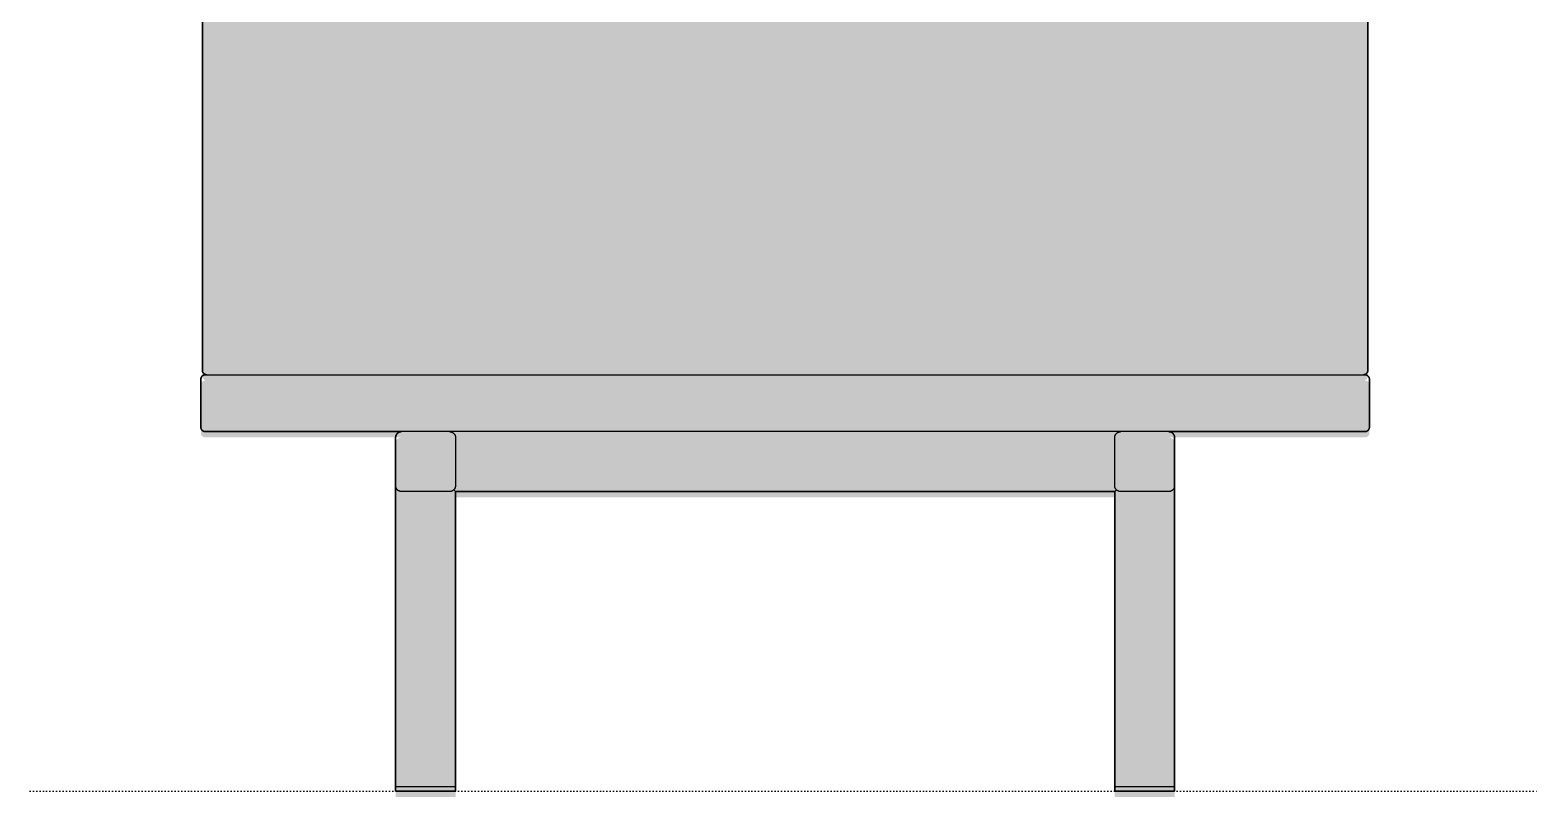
# Model space of a CAD drawing. Header units: millimetres. Extents: x 0 to 2136, y -783 to 512.
# Drawn here: x 1633 to 2136, y 0 to 256 of the extents above; entities that cross this region are included whole.
import ezdxf

# ---------------------------------------------------------------- set-up
doc = ezdxf.new("R2010")
doc.units = ezdxf.units.MM
doc.linetypes.add('Dots', pattern=[1, 0, -1])
doc.layers.add('Blocks', color=7, linetype='Continuous')
doc.layers.add('Blocks$Fill', color=7, linetype='Continuous', true_color=0xffffff)
for name, color, linetype, lineweight, true_color in [('Blocks$Inner', 7, 'Continuous', 25, 0x007f00), ('Blocks$Outline', 7, 'Continuous', 35, 0xff3f3f), ('Groud', 7, 'Dots', 25, 0x243775)]:
    doc.layers.add(name, color=color, linetype=linetype, lineweight=lineweight, true_color=true_color)

# ---------------------------------------------------------------- blocks, each defined once
blk = doc.blocks.new('Colour Floor Cabinet M Side')
at = {"layer": 'Blocks$Fill'}
blk.add_hatch(color=256, dxfattribs=at).paths.add_polyline_path([(141.93, -0.42), (141.93, -0.42), (141.94, -0.43), (141.94, -0.43), (141.94, -0.43), (141.94, -0.43), (141.94, -0.43), (141.94, -0.43), (141.94, -0.43), (141.95, -0.43), (141.95, -0.43), (141.95, -0.43), (141.95, -0.43), (141.95, -0.43), (141.95, -0.44), (141.95, -0.44), (141.95, -0.44), (141.96, -0.44), (141.96, -0.44), (141.96, -0.44), (141.96, -0.44), (141.96, -0.44), (141.96, -0.45), (141.96, -0.45), (141.96, -0.45), (141.96, -0.45), (141.96, -0.45), (141.96, -0.45), (141.97, -0.46), (141.97, -0.46), (141.97, -0.46), (141.97, -0.46), (141.97, -0.46), (141.97, -0.46), (141.97, -0.47), (141.97, -0.47), (141.97, -0.47), (141.97, -0.47), (141.97, -0.47), (141.97, -1.87), (141.97, -1.88), (141.97, -1.88), (141.97, -1.88), (141.97, -1.88), (141.97, -1.88), (141.97, -1.88), (141.97, -1.89), (141.97, -1.89), (141.97, -1.89), (141.96, -1.89), (141.96, -1.89), (141.96, -1.89), (141.96, -1.9), (141.96, -1.9), (141.96, -1.9), (141.96, -1.9), (141.96, -1.9), (141.96, -1.9), (141.96, -1.9), (141.96, -1.91), (141.95, -1.91), (141.95, -1.91), (141.95, -1.91), (141.95, -1.91), (141.95, -1.91), (141.95, -1.91), (141.95, -1.91), (141.95, -1.91), (141.94, -1.91), (141.94, -1.92), (141.94, -1.92), (141.94, -1.92), (141.94, -1.92), (141.94, -1.92), (141.94, -1.92), (141.93, -1.92), (141.93, -1.92), (141.93, -1.92), (141.93, -1.92), (141.93, -1.92), (141.93, -1.92), (141.92, -1.92), (141.92, -1.92), (141.92, -1.92), (141.92, -1.92), (122.02, -1.92), (122.01, -1.92), (122.01, -1.92), (122.01, -1.92), (122.01, -1.92), (122.01, -1.92), (122.01, -1.92), (122, -1.92), (122, -1.92), (122, -1.92), (122, -1.92), (122, -1.92), (122, -1.92), (122, -1.92), (121.99, -1.92), (121.99, -1.91), (121.99, -1.91), (121.99, -1.91), (121.99, -1.91), (121.99, -1.91), (121.99, -1.91), (121.98, -1.91), (121.98, -1.91), (121.98, -1.91), (121.98, -1.91), (121.98, -1.9), (121.98, -1.9), (121.98, -1.9), (121.98, -1.9), (121.98, -1.9), (121.97, -1.9), (121.97, -1.9), (121.97, -1.89), (121.97, -1.89), (121.97, -1.89), (121.97, -1.89), (121.97, -1.89), (121.97, -1.89), (121.97, -1.88), (121.97, -1.88), (121.97, -1.88), (121.97, -1.88), (121.97, -1.88), (121.97, -1.88), (121.97, -1.87), (121.97, -1.87), (121.97, -0.47), (121.97, -0.47), (121.97, -0.47), (121.97, -0.47), (121.97, -0.46), (121.97, -0.46), (121.97, -0.46), (121.97, -0.46), (121.97, -0.46), (121.97, -0.46), (121.97, -0.45), (121.97, -0.45), (121.97, -0.45), (121.97, -0.45), (121.97, -0.45), (121.98, -0.45), (121.98, -0.44), (121.98, -0.44), (121.98, -0.44), (121.98, -0.44), (121.98, -0.44), (121.98, -0.44), (121.98, -0.44), (121.98, -0.44), (121.99, -0.43), (121.99, -0.43), (121.99, -0.43), (121.99, -0.43), (121.99, -0.43), (121.99, -0.43), (121.99, -0.43), (122, -0.43), (122, -0.43), (122, -0.43), (122, -0.43), (122, -0.43), (122, -0.42), (122, -0.42), (122.01, -0.42), (122.01, -0.42), (122.01, -0.42), (122.01, -0.42), (121.97, -0.42), (121.97, 100.08), (121.97, 116.15), (121.97, 116.21), (121.98, 116.28), (121.99, 116.35), (122, 116.42), (122.01, 116.48), (122.03, 116.55), (122.04, 116.62), (122.06, 116.68), (122.08, 116.75), (122.11, 116.81), (122.13, 116.87), (122.16, 116.94), (122.19, 117), (122.22, 117.06), (122.26, 117.12), (122.3, 117.17), (122.33, 117.23), (122.37, 117.29), (122.42, 117.34), (122.46, 117.39), (122.51, 117.44), (122.55, 117.49), (122.6, 117.54), (122.65, 117.59), (122.71, 117.63), (122.76, 117.67), (122.81, 117.71), (122.87, 117.75), (122.93, 117.79), (122.99, 117.82), (123.05, 117.85), (123.11, 117.88), (123.17, 117.91), (123.23, 117.94), (123.3, 117.96), (123.36, 117.98), (123.43, 118), (123.49, 118.02), (123.56, 118.04), (123.63, 118.05), (123.7, 118.06), (123.76, 118.07), (123.83, 118.07), (123.9, 118.08), (123.97, 118.08), (58.42, 118.08), (58.37, 118.08), (58.31, 118.09), (58.26, 118.09), (58.21, 118.1), (58.16, 118.11), (58.11, 118.12), (58.06, 118.13), (58.01, 118.15), (57.97, 118.16), (57.92, 118.18), (57.87, 118.2), (57.82, 118.22), (57.78, 118.25), (57.73, 118.27), (57.69, 118.3), (57.65, 118.32), (57.6, 118.35), (57.56, 118.38), (57.52, 118.41), (57.48, 118.45), (57.44, 118.48), (57.41, 118.52), (57.37, 118.55), (57.34, 118.59), (57.3, 118.63), (57.27, 118.67), (57.24, 118.71), (57.21, 118.76), (57.19, 118.8), (57.16, 118.84), (57.14, 118.89), (57.11, 118.93), (57.09, 118.98), (57.07, 119.03), (57.05, 119.08), (57.04, 119.12), (57.02, 119.17), (57.01, 119.22), (57, 119.27), (56.99, 119.32), (56.98, 119.37), (56.98, 119.42), (56.97, 119.48), (56.97, 119.53), (56.97, 119.58), (56.97, 135.63), (56.97, 135.68), (56.98, 135.73), (56.98, 135.78), (56.99, 135.83), (57, 135.88), (57.01, 135.93), (57.02, 135.98), (57.04, 136.03), (57.05, 136.08), (57.07, 136.13), (57.09, 136.18), (57.11, 136.22), (57.14, 136.27), (57.16, 136.31), (57.19, 136.36), (57.21, 136.4), (57.24, 136.44), (57.27, 136.48), (57.3, 136.52), (57.34, 136.56), (57.37, 136.6), (57.41, 136.64), (57.44, 136.67), (57.48, 136.71), (57.52, 136.74), (57.56, 136.77), (57.6, 136.8), (57.65, 136.83), (57.69, 136.86), (57.73, 136.89), (57.78, 136.91), (57.82, 136.93), (57.87, 136.95), (57.92, 136.97), (57.97, 136.99), (58.01, 137.01), (58.06, 137.02), (58.11, 137.04), (58.16, 137.05), (58.21, 137.06), (58.26, 137.06), (58.31, 137.07), (58.37, 137.07), (58.42, 137.08), (58.47, 137.08), (58.92, 137.08), (58.81, 137.09), (58.76, 137.09), (58.71, 137.1), (58.66, 137.11), (58.61, 137.12), (58.56, 137.13), (58.51, 137.15), (58.47, 137.16), (58.42, 137.18), (58.37, 137.2), (58.32, 137.22), (58.28, 137.25), (58.23, 137.27), (58.19, 137.3), (58.15, 137.32), (58.1, 137.35), (58.06, 137.38), (58.02, 137.41), (57.98, 137.45), (57.94, 137.48), (57.91, 137.52), (57.87, 137.55), (57.84, 137.59), (57.8, 137.63), (57.77, 137.67), (57.74, 137.71), (57.71, 137.76), (57.69, 137.8), (57.66, 137.84), (57.64, 137.89), (57.61, 137.93), (57.59, 137.98), (57.57, 138.03), (57.55, 138.08), (57.54, 138.12), (57.52, 138.17), (57.51, 138.22), (57.5, 138.27), (57.49, 138.32), (57.48, 138.37), (57.48, 138.42), (57.47, 138.48), (57.47, 138.53), (57.47, 138.58), (57.47, 487.63), (57.47, 487.68), (57.48, 487.73), (57.48, 487.78), (57.49, 487.83), (57.5, 487.88), (57.51, 487.93), (57.52, 487.98), (57.54, 488.03), (57.55, 488.08), (57.57, 488.13), (57.59, 488.18), (57.61, 488.22), (57.64, 488.27), (57.66, 488.31), (57.69, 488.36), (57.71, 488.4), (57.74, 488.44), (57.77, 488.48), (57.8, 488.52), (57.84, 488.56), (57.87, 488.6), (57.91, 488.64), (57.94, 488.67), (57.98, 488.71), (58.02, 488.74), (58.06, 488.77), (58.1, 488.8), (58.15, 488.83), (58.19, 488.86), (58.23, 488.89), (58.28, 488.91), (58.32, 488.93), (58.37, 488.95), (58.42, 488.97), (58.47, 488.99), (58.51, 489.01), (58.56, 489.02), (58.61, 489.04), (58.66, 489.05), (58.71, 489.06), (58.76, 489.06), (58.81, 489.07), (58.87, 489.07), (58.92, 489.08), (58.42, 489.08), (58.37, 489.08), (58.31, 489.09), (58.26, 489.09), (58.21, 489.1), (58.16, 489.11), (58.11, 489.12), (58.06, 489.13), (58.01, 489.15), (57.97, 489.16), (57.92, 489.18), (57.87, 489.2), (57.82, 489.22), (57.78, 489.25), (57.73, 489.27), (57.69, 489.3), (57.65, 489.32), (57.6, 489.35), (57.56, 489.38), (57.52, 489.41), (57.48, 489.45), (57.44, 489.48), (57.41, 489.52), (57.37, 489.55), (57.34, 489.59), (57.3, 489.63), (57.27, 489.67), (57.24, 489.71), (57.21, 489.76), (57.19, 489.8), (57.16, 489.84), (57.14, 489.89), (57.11, 489.93), (57.09, 489.98), (57.07, 490.03), (57.05, 490.08), (57.04, 490.12), (57.02, 490.17), (57.01, 490.22), (57, 490.27), (56.99, 490.32), (56.98, 490.37), (56.98, 490.42), (56.97, 490.48), (56.97, 490.53), (56.97, 490.58), (56.97, 506.63), (56.97, 506.68), (56.98, 506.73), (56.98, 506.78), (56.99, 506.83), (57, 506.88), (57.01, 506.93), (57.02, 506.98), (57.04, 507.03), (57.05, 507.08), (57.07, 507.13), (57.09, 507.18), (57.11, 507.22), (57.14, 507.27), (57.16, 507.31), (57.19, 507.36), (57.21, 507.4), (57.24, 507.44), (57.27, 507.48), (57.3, 507.52), (57.34, 507.56), (57.37, 507.6), (57.41, 507.64), (57.44, 507.67), (57.48, 507.71), (57.52, 507.74), (57.56, 507.77), (57.6, 507.8), (57.65, 507.83), (57.69, 507.86), (57.73, 507.89), (57.78, 507.91), (57.82, 507.93), (57.87, 507.95), (57.92, 507.97), (57.97, 507.99), (58.01, 508.01), (58.06, 508.02), (58.11, 508.04), (58.16, 508.05), (58.21, 508.06), (58.26, 508.06), (58.31, 508.07), (58.37, 508.07), (58.42, 508.08), (58.47, 508.08), (445.52, 508.08), (445.57, 508.07), (445.62, 508.07), (445.67, 508.06), (445.72, 508.06), (445.77, 508.05), (445.82, 508.04), (445.87, 508.02), (445.92, 508.01), (445.97, 507.99), (446.02, 507.97), (446.07, 507.95), (446.11, 507.93), (446.16, 507.91), (446.2, 507.89), (446.25, 507.86), (446.29, 507.83), (446.33, 507.8), (446.37, 507.77), (446.41, 507.74), (446.45, 507.71), (446.49, 507.67), (446.53, 507.64), (446.56, 507.6), (446.6, 507.56), (446.63, 507.52), (446.66, 507.48), (446.69, 507.44), (446.72, 507.4), (446.75, 507.36), (446.78, 507.31), (446.8, 507.27), (446.82, 507.22), (446.84, 507.18), (446.86, 507.13), (446.88, 507.08), (446.9, 507.03), (446.91, 506.98), (446.93, 506.93), (446.94, 506.88), (446.95, 506.83), (446.95, 506.78), (446.96, 506.73), (446.96, 506.68), (446.97, 506.63), (446.97, 506.58), (446.97, 490.53), (446.96, 490.48), (446.96, 490.42), (446.95, 490.37), (446.95, 490.32), (446.94, 490.27), (446.93, 490.22), (446.91, 490.17), (446.9, 490.12), (446.88, 490.08), (446.86, 490.03), (446.84, 489.98), (446.82, 489.93), (446.8, 489.89), (446.78, 489.84), (446.75, 489.8), (446.72, 489.76), (446.69, 489.71), (446.66, 489.67), (446.63, 489.63), (446.6, 489.59), (446.56, 489.55), (446.53, 489.52), (446.49, 489.48), (446.45, 489.45), (446.41, 489.41), (446.37, 489.38), (446.33, 489.35), (446.29, 489.32), (446.25, 489.3), (446.2, 489.27), (446.16, 489.25), (446.11, 489.22), (446.07, 489.2), (446.02, 489.18), (445.97, 489.16), (445.92, 489.15), (445.87, 489.13), (445.82, 489.12), (445.77, 489.11), (445.72, 489.1), (445.67, 489.09), (445.62, 489.09), (445.57, 489.08), (445.52, 489.08), (445.47, 489.08), (445.02, 489.08), (445.02, 489.08), (445.07, 489.07), (445.12, 489.07), (445.17, 489.06), (445.22, 489.06), (445.27, 489.05), (445.32, 489.04), (445.37, 489.02), (445.42, 489.01), (445.47, 488.99), (445.52, 488.97), (445.57, 488.95), (445.61, 488.93), (445.66, 488.91), (445.7, 488.89), (445.75, 488.86), (445.79, 488.83), (445.83, 488.8), (445.87, 488.77), (445.91, 488.74), (445.95, 488.71), (445.99, 488.67), (446.03, 488.64), (446.06, 488.6), (446.1, 488.56), (446.13, 488.52), (446.16, 488.48), (446.19, 488.44), (446.22, 488.4), (446.25, 488.36), (446.28, 488.31), (446.3, 488.27), (446.32, 488.22), (446.34, 488.18), (446.36, 488.13), (446.38, 488.08), (446.4, 488.03), (446.41, 487.98), (446.43, 487.93), (446.44, 487.88), (446.45, 487.83), (446.45, 487.78), (446.46, 487.73), (446.46, 487.68), (446.47, 487.63), (446.47, 487.58), (446.47, 138.53), (446.46, 138.48), (446.46, 138.42), (446.45, 138.37), (446.45, 138.32), (446.44, 138.27), (446.43, 138.22), (446.41, 138.17), (446.4, 138.12), (446.38, 138.08), (446.36, 138.03), (446.34, 137.98), (446.32, 137.93), (446.3, 137.89), (446.28, 137.84), (446.25, 137.8), (446.22, 137.76), (446.19, 137.71), (446.16, 137.67), (446.13, 137.63), (446.1, 137.59), (446.06, 137.55), (446.03, 137.52), (445.99, 137.48), (445.95, 137.45), (445.91, 137.41), (445.87, 137.38), (445.83, 137.35), (445.79, 137.32), (445.75, 137.3), (445.7, 137.27), (445.66, 137.25), (445.61, 137.22), (445.57, 137.2), (445.52, 137.18), (445.47, 137.16), (445.42, 137.15), (445.37, 137.13), (445.32, 137.12), (445.27, 137.11), (445.22, 137.1), (445.17, 137.09), (445.12, 137.09), (445.07, 137.08), (445.02, 137.08), (445.52, 137.08), (445.57, 137.07), (445.62, 137.07), (445.67, 137.06), (445.72, 137.06), (445.77, 137.05), (445.82, 137.04), (445.87, 137.02), (445.92, 137.01), (445.97, 136.99), (446.02, 136.97), (446.07, 136.95), (446.11, 136.93), (446.16, 136.91), (446.2, 136.89), (446.25, 136.86), (446.29, 136.83), (446.33, 136.8), (446.37, 136.77), (446.41, 136.74), (446.45, 136.71), (446.49, 136.67), (446.53, 136.64), (446.56, 136.6), (446.6, 136.56), (446.63, 136.52), (446.66, 136.48), (446.69, 136.44), (446.72, 136.4), (446.75, 136.36), (446.78, 136.31), (446.8, 136.27), (446.82, 136.22), (446.84, 136.18), (446.86, 136.13), (446.88, 136.08), (446.9, 136.03), (446.91, 135.98), (446.93, 135.93), (446.94, 135.88), (446.95, 135.83), (446.95, 135.78), (446.96, 135.73), (446.96, 135.68), (446.97, 135.63), (446.97, 135.58), (446.97, 119.53), (446.96, 119.48), (446.96, 119.42), (446.95, 119.37), (446.95, 119.32), (446.94, 119.27), (446.93, 119.22), (446.91, 119.17), (446.9, 119.12), (446.88, 119.08), (446.86, 119.03), (446.84, 118.98), (446.82, 118.93), (446.8, 118.89), (446.78, 118.84), (446.75, 118.8), (446.72, 118.76), (446.69, 118.71), (446.66, 118.67), (446.63, 118.63), (446.6, 118.59), (446.56, 118.55), (446.53, 118.52), (446.49, 118.48), (446.45, 118.45), (446.41, 118.41), (446.37, 118.38), (446.33, 118.35), (446.29, 118.32), (446.25, 118.3), (446.2, 118.27), (446.16, 118.25), (446.11, 118.22), (446.07, 118.2), (446.02, 118.18), (445.97, 118.16), (445.92, 118.15), (445.87, 118.13), (445.82, 118.12), (445.77, 118.11), (445.72, 118.1), (445.67, 118.09), (445.62, 118.09), (445.57, 118.08), (445.52, 118.08), (445.47, 118.08), (379.97, 118.08), (380.1, 118.07), (380.17, 118.07), (380.24, 118.06), (380.31, 118.05), (380.38, 118.04), (380.44, 118.02), (380.51, 118), (380.57, 117.98), (380.64, 117.96), (380.7, 117.94), (380.77, 117.91), (380.83, 117.88), (380.89, 117.85), (380.95, 117.82), (381.01, 117.79), (381.07, 117.75), (381.12, 117.71), (381.18, 117.67), (381.23, 117.63), (381.28, 117.59), (381.33, 117.54), (381.38, 117.49), (381.43, 117.44), (381.48, 117.39), (381.52, 117.34), (381.56, 117.29), (381.6, 117.23), (381.64, 117.17), (381.68, 117.12), (381.71, 117.06), (381.74, 117), (381.77, 116.94), (381.8, 116.87), (381.83, 116.81), (381.85, 116.75), (381.87, 116.68), (381.89, 116.62), (381.91, 116.55), (381.93, 116.48), (381.94, 116.42), (381.95, 116.35), (381.96, 116.28), (381.96, 116.21), (381.97, 116.15), (381.97, 116.08), (381.97, 100.08), (381.97, -0.42), (381.93, -0.42), (381.93, -0.42), (381.94, -0.43), (381.94, -0.43), (381.94, -0.43), (381.94, -0.43), (381.94, -0.43), (381.94, -0.43), (381.94, -0.43), (381.95, -0.43), (381.95, -0.43), (381.95, -0.43), (381.95, -0.43), (381.95, -0.43), (381.95, -0.44), (381.95, -0.44), (381.95, -0.44), (381.96, -0.44), (381.96, -0.44), (381.96, -0.44), (381.96, -0.44), (381.96, -0.44), (381.96, -0.45), (381.96, -0.45), (381.96, -0.45), (381.96, -0.45), (381.96, -0.45), (381.96, -0.45), (381.97, -0.46), (381.97, -0.46), (381.97, -0.46), (381.97, -0.46), (381.97, -0.46), (381.97, -0.46), (381.97, -0.47), (381.97, -0.47), (381.97, -0.47), (381.97, -0.47), (381.97, -0.47), (381.97, -1.87), (381.97, -1.88), (381.97, -1.88), (381.97, -1.88), (381.97, -1.88), (381.97, -1.88), (381.97, -1.88), (381.97, -1.89), (381.97, -1.89), (381.97, -1.89), (381.96, -1.89), (381.96, -1.89), (381.96, -1.89), (381.96, -1.9), (381.96, -1.9), (381.96, -1.9), (381.96, -1.9), (381.96, -1.9), (381.96, -1.9), (381.96, -1.9), (381.96, -1.91), (381.95, -1.91), (381.95, -1.91), (381.95, -1.91), (381.95, -1.91), (381.95, -1.91), (381.95, -1.91), (381.95, -1.91), (381.95, -1.91), (381.94, -1.91), (381.94, -1.92), (381.94, -1.92), (381.94, -1.92), (381.94, -1.92), (381.94, -1.92), (381.94, -1.92), (381.93, -1.92), (381.93, -1.92), (381.93, -1.92), (381.93, -1.92), (381.93, -1.92), (381.93, -1.92), (381.92, -1.92), (381.92, -1.92), (381.92, -1.92), (381.92, -1.92), (362.02, -1.92), (362.01, -1.92), (362.01, -1.92), (362.01, -1.92), (362.01, -1.92), (362.01, -1.92), (362.01, -1.92), (362, -1.92), (362, -1.92), (362, -1.92), (362, -1.92), (362, -1.92), (362, -1.92), (362, -1.92), (361.99, -1.92), (361.99, -1.91), (361.99, -1.91), (361.99, -1.91), (361.99, -1.91), (361.99, -1.91), (361.99, -1.91), (361.98, -1.91), (361.98, -1.91), (361.98, -1.91), (361.98, -1.91), (361.98, -1.9), (361.98, -1.9), (361.98, -1.9), (361.98, -1.9), (361.98, -1.9), (361.97, -1.9), (361.97, -1.9), (361.97, -1.89), (361.97, -1.89), (361.97, -1.89), (361.97, -1.89), (361.97, -1.89), (361.97, -1.89), (361.97, -1.88), (361.97, -1.88), (361.97, -1.88), (361.97, -1.88), (361.97, -1.88), (361.97, -1.88), (361.97, -1.87), (361.97, -1.87), (361.97, -0.47), (361.97, -0.47), (361.97, -0.47), (361.97, -0.47), (361.97, -0.46), (361.97, -0.46), (361.97, -0.46), (361.97, -0.46), (361.97, -0.46), (361.97, -0.46), (361.97, -0.45), (361.97, -0.45), (361.97, -0.45), (361.97, -0.45), (361.97, -0.45), (361.98, -0.45), (361.98, -0.44), (361.98, -0.44), (361.98, -0.44), (361.98, -0.44), (361.98, -0.44), (361.98, -0.44), (361.98, -0.44), (361.98, -0.44), (361.99, -0.43), (361.99, -0.43), (361.99, -0.43), (361.99, -0.43), (361.99, -0.43), (361.99, -0.43), (361.99, -0.43), (362, -0.43), (362, -0.43), (362, -0.43), (362, -0.43), (362, -0.43), (362, -0.42), (362, -0.42), (362.01, -0.42), (362.01, -0.42), (362.01, -0.42), (362.01, -0.42), (361.97, -0.42), (361.97, 98.08), (141.97, 98.08), (141.97, -0.42)], flags=0)
at = {"layer": 'Blocks$Inner'}
for points in [[(58.97, 139), (58.92, 139), (58.87, 139), (58.81, 139.01), (58.76, 139.01), (58.71, 139.02), (58.66, 139.03), (58.61, 139.04), (58.56, 139.06), (58.51, 139.07), (58.47, 139.09), (58.42, 139.1), (58.37, 139.12), (58.32, 139.15), (58.28, 139.17), (58.23, 139.19), (58.19, 139.22), (58.15, 139.25), (58.1, 139.27), (58.06, 139.3), (58.02, 139.34), (57.98, 139.37), (57.94, 139.4), (57.91, 139.44), (57.87, 139.48), (57.84, 139.51), (57.8, 139.55), (57.77, 139.59), (57.74, 139.63), (57.71, 139.68), (57.69, 139.72), (57.66, 139.76), (57.64, 139.81), (57.61, 139.86), (57.59, 139.9), (57.57, 139.95), (57.55, 140), (57.54, 140.05), (57.52, 140.1), (57.51, 140.14), (57.5, 140.19), (57.49, 140.25), (57.48, 140.3), (57.48, 140.35), (57.47, 140.4), (57.47, 140.45), (57.47, 140.5), (57.47, 489.5)], [(446.47, 489.5), (446.47, 140.5), (446.47, 140.45), (446.46, 140.4), (446.46, 140.35), (446.45, 140.3), (446.45, 140.25), (446.44, 140.19), (446.43, 140.14), (446.41, 140.1), (446.4, 140.05), (446.38, 140), (446.36, 139.95), (446.34, 139.9), (446.32, 139.86), (446.3, 139.81), (446.28, 139.76), (446.25, 139.72), (446.22, 139.68), (446.19, 139.63), (446.16, 139.59), (446.13, 139.55), (446.1, 139.51), (446.06, 139.48), (446.03, 139.44), (445.99, 139.4), (445.95, 139.37), (445.91, 139.34), (445.87, 139.3), (445.83, 139.27), (445.79, 139.25), (445.75, 139.22), (445.7, 139.19), (445.66, 139.17), (445.61, 139.15), (445.57, 139.12), (445.52, 139.1), (445.47, 139.09), (445.42, 139.07), (445.37, 139.06), (445.32, 139.04), (445.27, 139.03), (445.22, 139.02), (445.17, 139.01), (445.12, 139.01), (445.07, 139), (445.02, 139), (444.97, 139)], [(123.97, 120), (123.9, 120), (123.83, 120), (123.76, 119.99), (123.7, 119.98), (123.63, 119.97), (123.56, 119.96), (123.49, 119.94), (123.43, 119.93), (123.36, 119.91), (123.3, 119.88), (123.23, 119.86), (123.17, 119.83), (123.11, 119.81), (123.05, 119.78), (122.99, 119.74), (122.93, 119.71), (122.87, 119.67), (122.81, 119.63), (122.76, 119.59), (122.71, 119.55), (122.65, 119.51), (122.6, 119.46), (122.55, 119.41), (122.51, 119.37), (122.46, 119.31), (122.42, 119.26), (122.37, 119.21), (122.33, 119.15), (122.3, 119.1), (122.26, 119.04), (122.22, 118.98), (122.19, 118.92), (122.16, 118.86), (122.13, 118.8), (122.11, 118.73), (122.08, 118.67), (122.06, 118.61), (122.04, 118.54), (122.03, 118.47), (122.01, 118.41), (122, 118.34), (121.99, 118.27), (121.98, 118.2), (121.97, 118.14), (121.97, 118.07), (121.97, 118), (121.97, 102)], [(139.97, 120), (140.04, 120), (140.1, 120), (140.17, 119.99), (140.24, 119.98), (140.31, 119.97), (140.38, 119.96), (140.44, 119.94), (140.51, 119.93), (140.57, 119.91), (140.64, 119.88), (140.7, 119.86), (140.77, 119.83), (140.83, 119.81), (140.89, 119.78), (140.95, 119.74), (141.01, 119.71), (141.07, 119.67), (141.12, 119.63), (141.18, 119.59), (141.23, 119.55), (141.28, 119.51), (141.33, 119.46), (141.38, 119.41), (141.43, 119.37), (141.48, 119.31), (141.52, 119.26), (141.56, 119.21), (141.6, 119.15), (141.64, 119.1), (141.68, 119.04), (141.71, 118.98), (141.74, 118.92), (141.77, 118.86), (141.8, 118.8), (141.83, 118.73), (141.85, 118.67), (141.87, 118.61), (141.89, 118.54), (141.91, 118.47), (141.93, 118.41), (141.94, 118.34), (141.95, 118.27), (141.96, 118.2), (141.96, 118.14), (141.97, 118.07), (141.97, 118), (141.97, 102), (141.97, 101.93), (141.96, 101.86), (141.96, 101.8), (141.95, 101.73), (141.94, 101.66), (141.93, 101.59), (141.91, 101.53), (141.89, 101.46), (141.87, 101.39), (141.85, 101.33), (141.83, 101.27), (141.8, 101.2), (141.77, 101.14), (141.74, 101.08), (141.71, 101.02), (141.68, 100.96), (141.64, 100.9), (141.6, 100.85), (141.56, 100.79), (141.52, 100.74), (141.48, 100.69), (141.43, 100.63), (141.38, 100.59), (141.97, 100), (361.97, 100)], [(362.55, 100.59), (361.97, 100), (361.97, 1.5), (362.02, 1.5), (363.97, 1.5), (379.97, 1.5), (381.92, 1.5), (381.97, 1.5), (381.97, 102), (381.97, 101.93), (381.96, 101.86), (381.96, 101.8), (381.95, 101.73), (381.94, 101.66), (381.93, 101.59), (381.91, 101.53), (381.89, 101.46), (381.87, 101.39), (381.85, 101.33), (381.83, 101.27), (381.8, 101.2), (381.77, 101.14), (381.74, 101.08), (381.71, 101.02), (381.68, 100.96), (381.64, 100.9), (381.6, 100.85), (381.56, 100.79), (381.52, 100.74), (381.48, 100.69), (381.43, 100.63), (381.38, 100.59), (381.33, 100.54), (381.28, 100.49), (381.23, 100.45), (381.18, 100.41), (381.12, 100.37), (381.07, 100.33), (381.01, 100.29), (380.95, 100.26), (380.89, 100.22), (380.83, 100.19), (380.77, 100.17), (380.7, 100.14), (380.64, 100.12), (380.57, 100.09), (380.51, 100.07), (380.44, 100.06), (380.38, 100.04), (380.31, 100.03), (380.24, 100.02), (380.17, 100.01), (380.1, 100), (380.04, 100), (379.97, 100), (363.97, 100), (363.9, 100), (363.83, 100), (363.76, 100.01), (363.7, 100.02), (363.63, 100.03), (363.56, 100.04), (363.49, 100.06), (363.43, 100.07), (363.36, 100.09), (363.3, 100.12), (363.23, 100.14), (363.17, 100.17), (363.11, 100.19), (363.05, 100.22), (362.99, 100.26), (362.93, 100.29), (362.87, 100.33), (362.81, 100.37), (362.76, 100.41), (362.71, 100.45), (362.65, 100.49), (362.6, 100.54), (362.55, 100.59), (362.51, 100.63), (362.46, 100.69), (362.42, 100.74), (362.37, 100.79), (362.33, 100.85), (362.3, 100.9), (362.26, 100.96), (362.22, 101.02), (362.19, 101.08), (362.16, 101.14), (362.13, 101.2), (362.11, 101.27), (362.08, 101.33), (362.06, 101.39), (362.04, 101.46), (362.03, 101.53), (362.01, 101.59), (362, 101.66), (361.99, 101.73), (361.98, 101.8), (361.97, 101.86), (361.97, 101.93), (361.97, 102), (361.97, 118), (361.97, 118.07), (361.97, 118.14), (361.98, 118.2), (361.99, 118.27), (362, 118.34), (362.01, 118.41), (362.03, 118.47), (362.04, 118.54), (362.06, 118.61), (362.08, 118.67), (362.11, 118.73), (362.13, 118.8), (362.16, 118.86), (362.19, 118.92), (362.22, 118.98), (362.26, 119.04), (362.3, 119.1), (362.33, 119.15), (362.37, 119.21), (362.42, 119.26), (362.46, 119.31), (362.51, 119.37), (362.55, 119.41), (362.6, 119.46), (362.65, 119.51), (362.71, 119.55), (362.76, 119.59), (362.81, 119.63), (362.87, 119.67), (362.93, 119.71), (362.99, 119.74), (363.05, 119.78), (363.11, 119.81), (363.17, 119.83), (363.23, 119.86), (363.3, 119.88), (363.36, 119.91), (363.43, 119.93), (363.49, 119.94), (363.56, 119.96), (363.63, 119.97), (363.7, 119.98), (363.76, 119.99), (363.83, 120), (363.9, 120), (363.97, 120)], [(381.97, 102), (381.97, 118), (381.97, 118.07), (381.96, 118.14), (381.96, 118.2), (381.95, 118.27), (381.94, 118.34), (381.93, 118.41), (381.91, 118.47), (381.89, 118.54), (381.87, 118.61), (381.85, 118.67), (381.83, 118.73), (381.8, 118.8), (381.77, 118.86), (381.74, 118.92), (381.71, 118.98), (381.68, 119.04), (381.64, 119.1), (381.6, 119.15), (381.56, 119.21), (381.52, 119.26), (381.48, 119.31), (381.43, 119.37), (381.38, 119.41), (381.33, 119.46), (381.28, 119.51), (381.23, 119.55), (381.18, 119.59), (381.12, 119.63), (381.07, 119.67), (381.01, 119.71), (380.95, 119.74), (380.89, 119.78), (380.83, 119.81), (380.77, 119.83), (380.7, 119.86), (380.64, 119.88), (380.57, 119.91), (380.51, 119.93), (380.44, 119.94), (380.38, 119.96), (380.31, 119.97), (380.24, 119.98), (380.17, 119.99), (380.1, 120), (380.04, 120), (379.97, 120)], [(141.38, 100.59), (141.33, 100.54), (141.28, 100.49), (141.23, 100.45), (141.18, 100.41), (141.12, 100.37), (141.07, 100.33), (141.01, 100.29), (140.95, 100.26), (140.89, 100.22), (140.83, 100.19), (140.77, 100.17), (140.7, 100.14), (140.64, 100.12), (140.57, 100.09), (140.51, 100.07), (140.44, 100.06), (140.38, 100.04), (140.31, 100.03), (140.24, 100.02), (140.17, 100.01), (140.1, 100), (140.04, 100), (139.97, 100), (123.97, 100), (123.9, 100), (123.83, 100), (123.76, 100.01), (123.7, 100.02), (123.63, 100.03), (123.56, 100.04), (123.49, 100.06), (123.43, 100.07), (123.36, 100.09), (123.3, 100.12), (123.23, 100.14), (123.17, 100.17), (123.11, 100.19), (123.05, 100.22), (122.99, 100.26), (122.93, 100.29), (122.87, 100.33), (122.81, 100.37), (122.76, 100.41), (122.71, 100.45), (122.65, 100.49), (122.6, 100.54), (122.55, 100.59), (122.51, 100.63), (122.46, 100.69), (122.42, 100.74), (122.37, 100.79), (122.33, 100.85), (122.3, 100.9), (122.26, 100.96), (122.22, 101.02), (122.19, 101.08), (122.16, 101.14), (122.13, 101.2), (122.11, 101.27), (122.08, 101.33), (122.06, 101.39), (122.04, 101.46), (122.03, 101.53), (122.01, 101.59), (122, 101.66), (121.99, 101.73), (121.98, 101.8), (121.97, 101.86), (121.97, 101.93), (121.97, 102), (121.97, 1.5), (122.02, 1.5), (123.97, 1.5), (139.97, 1.5), (141.92, 1.5), (141.97, 1.5), (141.97, 100)], [(141.92, 1.5), (141.92, 1.5), (141.92, 1.5), (141.92, 1.5), (141.93, 1.5), (141.93, 1.5), (141.93, 1.5), (141.93, 1.5), (141.93, 1.5), (141.93, 1.5), (141.94, 1.5), (141.94, 1.5), (141.94, 1.5), (141.94, 1.5), (141.94, 1.49), (141.94, 1.49), (141.94, 1.49), (141.95, 1.49), (141.95, 1.49), (141.95, 1.49), (141.95, 1.49), (141.95, 1.49), (141.95, 1.49), (141.95, 1.49), (141.95, 1.48), (141.96, 1.48), (141.96, 1.48), (141.96, 1.48), (141.96, 1.48), (141.96, 1.48), (141.96, 1.48), (141.96, 1.47), (141.96, 1.47), (141.96, 1.47), (141.96, 1.47), (141.96, 1.47), (141.97, 1.47), (141.97, 1.47), (141.97, 1.46), (141.97, 1.46), (141.97, 1.46), (141.97, 1.46), (141.97, 1.46), (141.97, 1.46), (141.97, 1.45), (141.97, 1.45), (141.97, 1.45), (141.97, 0.05), (141.97, 0.05), (141.97, 0.05), (141.97, 0.04), (141.97, 0.04), (141.97, 0.04), (141.97, 0.04), (141.97, 0.04), (141.97, 0.04), (141.97, 0.03), (141.97, 0.03), (141.96, 0.03), (141.96, 0.03), (141.96, 0.03), (141.96, 0.03), (141.96, 0.03), (141.96, 0.02), (141.96, 0.02), (141.96, 0.02), (141.96, 0.02), (141.96, 0.02), (141.96, 0.02), (141.95, 0.02), (141.95, 0.01), (141.95, 0.01), (141.95, 0.01), (141.95, 0.01), (141.95, 0.01), (141.95, 0.01), (141.95, 0.01), (141.94, 0.01), (141.94, 0.01), (141.94, 0.01), (141.94, 0), (141.94, 0), (141.94, 0), (141.94, 0), (141.93, 0), (141.93, 0), (141.93, 0), (141.93, 0), (141.93, 0), (141.93, 0), (141.92, 0), (141.92, 0), (141.92, 0), (141.92, 0), (139.97, 0), (123.97, 0), (122.02, 0), (122.02, 0), (122.01, 0), (122.01, 0), (122.01, 0), (122.01, 0), (122.01, 0), (122.01, 0), (122, 0), (122, 0), (122, 0), (122, 0), (122, 0), (122, 0), (122, 0.01), (121.99, 0.01), (121.99, 0.01), (121.99, 0.01), (121.99, 0.01), (121.99, 0.01), (121.99, 0.01), (121.99, 0.01), (121.98, 0.01), (121.98, 0.01), (121.98, 0.02), (121.98, 0.02), (121.98, 0.02), (121.98, 0.02), (121.98, 0.02), (121.98, 0.02), (121.98, 0.02), (121.97, 0.03), (121.97, 0.03), (121.97, 0.03), (121.97, 0.03), (121.97, 0.03), (121.97, 0.03), (121.97, 0.03), (121.97, 0.04), (121.97, 0.04), (121.97, 0.04), (121.97, 0.04), (121.97, 0.04), (121.97, 0.04), (121.97, 0.05), (121.97, 0.05), (121.97, 0.05), (121.97, 1.45), (121.97, 1.45), (121.97, 1.45), (121.97, 1.46), (121.97, 1.46), (121.97, 1.46), (121.97, 1.46), (121.97, 1.46), (121.97, 1.46), (121.97, 1.47), (121.97, 1.47), (121.97, 1.47), (121.97, 1.47), (121.97, 1.47), (121.97, 1.47), (121.97, 1.47), (121.98, 1.48), (121.98, 1.48), (121.98, 1.48), (121.98, 1.48), (121.98, 1.48), (121.98, 1.48), (121.98, 1.48), (121.98, 1.49), (121.98, 1.49), (121.99, 1.49), (121.99, 1.49), (121.99, 1.49), (121.99, 1.49), (121.99, 1.49), (121.99, 1.49), (121.99, 1.49), (122, 1.49), (122, 1.5), (122, 1.5), (122, 1.5), (122, 1.5), (122, 1.5), (122, 1.5), (122.01, 1.5), (122.01, 1.5), (122.01, 1.5), (122.01, 1.5), (122.01, 1.5), (122.01, 1.5), (122.02, 1.5), (122.02, 1.5)], [(381.92, 1.5), (381.92, 1.5), (381.92, 1.5), (381.92, 1.5), (381.93, 1.5), (381.93, 1.5), (381.93, 1.5), (381.93, 1.5), (381.93, 1.5), (381.93, 1.5), (381.94, 1.5), (381.94, 1.5), (381.94, 1.5), (381.94, 1.5), (381.94, 1.49), (381.94, 1.49), (381.94, 1.49), (381.95, 1.49), (381.95, 1.49), (381.95, 1.49), (381.95, 1.49), (381.95, 1.49), (381.95, 1.49), (381.95, 1.49), (381.95, 1.48), (381.96, 1.48), (381.96, 1.48), (381.96, 1.48), (381.96, 1.48), (381.96, 1.48), (381.96, 1.48), (381.96, 1.47), (381.96, 1.47), (381.96, 1.47), (381.96, 1.47), (381.96, 1.47), (381.97, 1.47), (381.97, 1.47), (381.97, 1.46), (381.97, 1.46), (381.97, 1.46), (381.97, 1.46), (381.97, 1.46), (381.97, 1.46), (381.97, 1.45), (381.97, 1.45), (381.97, 1.45), (381.97, 0.05), (381.97, 0.05), (381.97, 0.05), (381.97, 0.04), (381.97, 0.04), (381.97, 0.04), (381.97, 0.04), (381.97, 0.04), (381.97, 0.04), (381.97, 0.03), (381.97, 0.03), (381.96, 0.03), (381.96, 0.03), (381.96, 0.03), (381.96, 0.03), (381.96, 0.03), (381.96, 0.02), (381.96, 0.02), (381.96, 0.02), (381.96, 0.02), (381.96, 0.02), (381.96, 0.02), (381.95, 0.02), (381.95, 0.01), (381.95, 0.01), (381.95, 0.01), (381.95, 0.01), (381.95, 0.01), (381.95, 0.01), (381.95, 0.01), (381.94, 0.01), (381.94, 0.01), (381.94, 0.01), (381.94, 0), (381.94, 0), (381.94, 0), (381.94, 0), (381.93, 0), (381.93, 0), (381.93, 0), (381.93, 0), (381.93, 0), (381.93, 0), (381.92, 0), (381.92, 0), (381.92, 0), (381.92, 0), (379.97, 0), (363.97, 0), (362.02, 0), (362.02, 0), (362.01, 0), (362.01, 0), (362.01, 0), (362.01, 0), (362.01, 0), (362.01, 0), (362, 0), (362, 0), (362, 0), (362, 0), (362, 0), (362, 0), (362, 0.01), (361.99, 0.01), (361.99, 0.01), (361.99, 0.01), (361.99, 0.01), (361.99, 0.01), (361.99, 0.01), (361.99, 0.01), (361.98, 0.01), (361.98, 0.01), (361.98, 0.02), (361.98, 0.02), (361.98, 0.02), (361.98, 0.02), (361.98, 0.02), (361.98, 0.02), (361.98, 0.02), (361.97, 0.03), (361.97, 0.03), (361.97, 0.03), (361.97, 0.03), (361.97, 0.03), (361.97, 0.03), (361.97, 0.03), (361.97, 0.04), (361.97, 0.04), (361.97, 0.04), (361.97, 0.04), (361.97, 0.04), (361.97, 0.04), (361.97, 0.05), (361.97, 0.05), (361.97, 0.05), (361.97, 1.45), (361.97, 1.45), (361.97, 1.45), (361.97, 1.46), (361.97, 1.46), (361.97, 1.46), (361.97, 1.46), (361.97, 1.46), (361.97, 1.46), (361.97, 1.47), (361.97, 1.47), (361.97, 1.47), (361.97, 1.47), (361.97, 1.47), (361.97, 1.47), (361.97, 1.47), (361.98, 1.48), (361.98, 1.48), (361.98, 1.48), (361.98, 1.48), (361.98, 1.48), (361.98, 1.48), (361.98, 1.48), (361.98, 1.49), (361.98, 1.49), (361.99, 1.49), (361.99, 1.49), (361.99, 1.49), (361.99, 1.49), (361.99, 1.49), (361.99, 1.49), (361.99, 1.49), (362, 1.49), (362, 1.5), (362, 1.5), (362, 1.5), (362, 1.5), (362, 1.5), (362, 1.5), (362.01, 1.5), (362.01, 1.5), (362.01, 1.5), (362.01, 1.5), (362.01, 1.5), (362.01, 1.5), (362.02, 1.5), (362.02, 1.5)]]:
    blk.add_lwpolyline(points, dxfattribs=at)
blk.add_lwpolyline([(445.47, 120), (58.47, 120), (58.42, 120), (58.37, 120), (58.31, 120.01), (58.26, 120.01), (58.21, 120.02), (58.16, 120.03), (58.11, 120.04), (58.06, 120.06), (58.01, 120.07), (57.97, 120.09), (57.92, 120.1), (57.87, 120.12), (57.82, 120.15), (57.78, 120.17), (57.73, 120.19), (57.69, 120.22), (57.65, 120.25), (57.6, 120.27), (57.56, 120.3), (57.52, 120.34), (57.48, 120.37), (57.44, 120.4), (57.41, 120.44), (57.37, 120.48), (57.34, 120.51), (57.3, 120.55), (57.27, 120.59), (57.24, 120.63), (57.21, 120.68), (57.19, 120.72), (57.16, 120.76), (57.14, 120.81), (57.11, 120.86), (57.09, 120.9), (57.07, 120.95), (57.05, 121), (57.04, 121.05), (57.02, 121.1), (57.01, 121.14), (57, 121.19), (56.99, 121.25), (56.98, 121.3), (56.98, 121.35), (56.97, 121.4), (56.97, 121.45), (56.97, 121.5), (56.97, 137.5), (56.97, 137.55), (56.97, 137.6), (56.98, 137.65), (56.98, 137.7), (56.99, 137.75), (57, 137.81), (57.01, 137.86), (57.02, 137.9), (57.04, 137.95), (57.05, 138), (57.07, 138.05), (57.09, 138.1), (57.11, 138.14), (57.14, 138.19), (57.16, 138.24), (57.19, 138.28), (57.21, 138.32), (57.24, 138.37), (57.27, 138.41), (57.3, 138.45), (57.34, 138.49), (57.37, 138.52), (57.41, 138.56), (57.44, 138.6), (57.48, 138.63), (57.52, 138.66), (57.56, 138.7), (57.6, 138.73), (57.65, 138.75), (57.69, 138.78), (57.73, 138.81), (57.78, 138.83), (57.82, 138.85), (57.87, 138.88), (57.92, 138.9), (57.97, 138.91), (58.01, 138.93), (58.06, 138.94), (58.11, 138.96), (58.16, 138.97), (58.21, 138.98), (58.26, 138.99), (58.31, 138.99), (58.37, 139), (58.42, 139), (58.47, 139), (445.47, 139), (445.52, 139), (445.57, 139), (445.62, 138.99), (445.67, 138.99), (445.72, 138.98), (445.77, 138.97), (445.82, 138.96), (445.87, 138.94), (445.92, 138.93), (445.97, 138.91), (446.02, 138.9), (446.07, 138.88), (446.11, 138.85), (446.16, 138.83), (446.2, 138.81), (446.25, 138.78), (446.29, 138.75), (446.33, 138.73), (446.37, 138.7), (446.41, 138.66), (446.45, 138.63), (446.49, 138.6), (446.53, 138.56), (446.56, 138.52), (446.6, 138.49), (446.63, 138.45), (446.66, 138.41), (446.69, 138.37), (446.72, 138.32), (446.75, 138.28), (446.78, 138.24), (446.8, 138.19), (446.82, 138.14), (446.84, 138.1), (446.86, 138.05), (446.88, 138), (446.9, 137.95), (446.91, 137.9), (446.93, 137.86), (446.94, 137.81), (446.95, 137.75), (446.95, 137.7), (446.96, 137.65), (446.96, 137.6), (446.97, 137.55), (446.97, 137.5), (446.97, 121.5), (446.97, 121.45), (446.96, 121.4), (446.96, 121.35), (446.95, 121.3), (446.95, 121.25), (446.94, 121.19), (446.93, 121.14), (446.91, 121.1), (446.9, 121.05), (446.88, 121), (446.86, 120.95), (446.84, 120.9), (446.82, 120.86), (446.8, 120.81), (446.78, 120.76), (446.75, 120.72), (446.72, 120.68), (446.69, 120.63), (446.66, 120.59), (446.63, 120.55), (446.6, 120.51), (446.56, 120.48), (446.53, 120.44), (446.49, 120.4), (446.45, 120.37), (446.41, 120.34), (446.37, 120.3), (446.33, 120.27), (446.29, 120.25), (446.25, 120.22), (446.2, 120.19), (446.16, 120.17), (446.11, 120.15), (446.07, 120.12), (446.02, 120.1), (445.97, 120.09), (445.92, 120.07), (445.87, 120.06), (445.82, 120.04), (445.77, 120.03), (445.72, 120.02), (445.67, 120.01), (445.62, 120.01), (445.57, 120), (445.52, 120)], close=True, dxfattribs=at)
at = {"layer": 'Blocks$Outline'}
for points in [[(58.92, 139), (58.87, 139), (58.81, 139.01), (58.76, 139.01), (58.71, 139.02), (58.66, 139.03), (58.61, 139.04), (58.56, 139.06), (58.51, 139.07), (58.47, 139.09), (58.42, 139.1), (58.37, 139.12), (58.32, 139.15), (58.28, 139.17), (58.23, 139.19), (58.19, 139.22), (58.15, 139.25), (58.1, 139.27), (58.06, 139.3), (58.02, 139.34), (57.98, 139.37), (57.94, 139.4), (57.91, 139.44), (57.87, 139.48), (57.84, 139.51), (57.8, 139.55), (57.77, 139.59), (57.74, 139.63), (57.71, 139.68), (57.69, 139.72), (57.66, 139.76), (57.64, 139.81), (57.61, 139.86), (57.59, 139.9), (57.57, 139.95), (57.55, 140), (57.54, 140.05), (57.52, 140.1), (57.51, 140.14), (57.5, 140.19), (57.49, 140.25), (57.48, 140.3), (57.48, 140.35), (57.47, 140.4), (57.47, 140.45), (57.47, 140.5), (57.47, 489.5)], [(446.47, 489.5), (446.47, 140.5), (446.47, 140.45), (446.46, 140.4), (446.46, 140.35), (446.45, 140.3), (446.45, 140.25), (446.44, 140.19), (446.43, 140.14), (446.41, 140.1), (446.4, 140.05), (446.38, 140), (446.36, 139.95), (446.34, 139.9), (446.32, 139.86), (446.3, 139.81), (446.28, 139.76), (446.25, 139.72), (446.22, 139.68), (446.19, 139.63), (446.16, 139.59), (446.13, 139.55), (446.1, 139.51), (446.06, 139.48), (446.03, 139.44), (445.99, 139.4), (445.95, 139.37), (445.91, 139.34), (445.87, 139.3), (445.83, 139.27), (445.79, 139.25), (445.75, 139.22), (445.7, 139.19), (445.66, 139.17), (445.61, 139.15), (445.57, 139.12), (445.52, 139.1), (445.47, 139.09), (445.42, 139.07), (445.37, 139.06), (445.32, 139.04), (445.27, 139.03), (445.22, 139.02), (445.17, 139.01), (445.12, 139.01), (445.07, 139), (445.02, 139)], [(123.97, 120), (58.47, 120), (58.42, 120), (58.37, 120), (58.31, 120.01), (58.26, 120.01), (58.21, 120.02), (58.16, 120.03), (58.11, 120.04), (58.06, 120.06), (58.01, 120.07), (57.97, 120.09), (57.92, 120.1), (57.87, 120.12), (57.82, 120.15), (57.78, 120.17), (57.73, 120.19), (57.69, 120.22), (57.65, 120.25), (57.6, 120.27), (57.56, 120.3), (57.52, 120.34), (57.48, 120.37), (57.44, 120.4), (57.41, 120.44), (57.37, 120.48), (57.34, 120.51), (57.3, 120.55), (57.27, 120.59), (57.24, 120.63), (57.21, 120.68), (57.19, 120.72), (57.16, 120.76), (57.14, 120.81), (57.11, 120.86), (57.09, 120.9), (57.07, 120.95), (57.05, 121), (57.04, 121.05), (57.02, 121.1), (57.01, 121.14), (57, 121.19), (56.99, 121.25), (56.98, 121.3), (56.98, 121.35), (56.97, 121.4), (56.97, 121.45), (56.97, 121.5), (56.97, 137.5), (56.97, 137.55), (56.97, 137.6), (56.98, 137.65), (56.98, 137.7), (56.99, 137.75), (57, 137.81), (57.01, 137.86), (57.02, 137.9), (57.04, 137.95), (57.05, 138), (57.07, 138.05), (57.09, 138.1), (57.11, 138.14), (57.14, 138.19), (57.16, 138.24), (57.19, 138.28), (57.21, 138.32), (57.24, 138.37), (57.27, 138.41), (57.3, 138.45), (57.34, 138.49), (57.37, 138.52), (57.41, 138.56), (57.44, 138.6), (57.48, 138.63), (57.52, 138.66), (57.56, 138.7), (57.6, 138.73), (57.65, 138.75), (57.69, 138.78), (57.73, 138.81), (57.78, 138.83), (57.82, 138.85), (57.87, 138.88), (57.92, 138.9), (57.97, 138.91), (58.01, 138.93), (58.06, 138.94), (58.11, 138.96), (58.16, 138.97), (58.21, 138.98), (58.26, 138.99), (58.31, 138.99), (58.37, 139), (58.42, 139), (58.47, 139), (58.92, 139)], [(445.02, 139), (445.47, 139), (445.52, 139), (445.57, 139), (445.62, 138.99), (445.67, 138.99), (445.72, 138.98), (445.77, 138.97), (445.82, 138.96), (445.87, 138.94), (445.92, 138.93), (445.97, 138.91), (446.02, 138.9), (446.07, 138.88), (446.11, 138.85), (446.16, 138.83), (446.2, 138.81), (446.25, 138.78), (446.29, 138.75), (446.33, 138.73), (446.37, 138.7), (446.41, 138.66), (446.45, 138.63), (446.49, 138.6), (446.53, 138.56), (446.56, 138.52), (446.6, 138.49), (446.63, 138.45), (446.66, 138.41), (446.69, 138.37), (446.72, 138.32), (446.75, 138.28), (446.78, 138.24), (446.8, 138.19), (446.82, 138.14), (446.84, 138.1), (446.86, 138.05), (446.88, 138), (446.9, 137.95), (446.91, 137.9), (446.93, 137.86), (446.94, 137.81), (446.95, 137.75), (446.95, 137.7), (446.96, 137.65), (446.96, 137.6), (446.97, 137.55), (446.97, 137.5), (446.97, 121.5), (446.97, 121.45), (446.96, 121.4), (446.96, 121.35), (446.95, 121.3), (446.95, 121.25), (446.94, 121.19), (446.93, 121.14), (446.91, 121.1), (446.9, 121.05), (446.88, 121), (446.86, 120.95), (446.84, 120.9), (446.82, 120.86), (446.8, 120.81), (446.78, 120.76), (446.75, 120.72), (446.72, 120.68), (446.69, 120.63), (446.66, 120.59), (446.63, 120.55), (446.6, 120.51), (446.56, 120.48), (446.53, 120.44), (446.49, 120.4), (446.45, 120.37), (446.41, 120.34), (446.37, 120.3), (446.33, 120.27), (446.29, 120.25), (446.25, 120.22), (446.2, 120.19), (446.16, 120.17), (446.11, 120.15), (446.07, 120.12), (446.02, 120.1), (445.97, 120.09), (445.92, 120.07), (445.87, 120.06), (445.82, 120.04), (445.77, 120.03), (445.72, 120.02), (445.67, 120.01), (445.62, 120.01), (445.57, 120), (445.52, 120), (445.47, 120)], [(121.97, 102), (121.97, 118), (121.97, 118.07), (121.97, 118.14), (121.98, 118.2), (121.99, 118.27), (122, 118.34), (122.01, 118.41), (122.03, 118.47), (122.04, 118.54), (122.06, 118.61), (122.08, 118.67), (122.11, 118.73), (122.13, 118.8), (122.16, 118.86), (122.19, 118.92), (122.22, 118.98), (122.26, 119.04), (122.3, 119.1), (122.33, 119.15), (122.37, 119.21), (122.42, 119.26), (122.46, 119.31), (122.51, 119.37), (122.55, 119.41), (122.6, 119.46), (122.65, 119.51), (122.71, 119.55), (122.76, 119.59), (122.81, 119.63), (122.87, 119.67), (122.93, 119.71), (122.99, 119.74), (123.05, 119.78), (123.11, 119.81), (123.17, 119.83), (123.23, 119.86), (123.3, 119.88), (123.36, 119.91), (123.43, 119.93), (123.49, 119.94), (123.56, 119.96), (123.63, 119.97), (123.7, 119.98), (123.76, 119.99), (123.83, 120), (123.9, 120), (123.97, 120)], [(445.47, 120), (379.97, 120)], [(379.97, 120), (380.04, 120), (380.1, 120), (380.17, 119.99), (380.24, 119.98), (380.31, 119.97), (380.38, 119.96), (380.44, 119.94), (380.51, 119.93), (380.57, 119.91), (380.64, 119.88), (380.7, 119.86), (380.77, 119.83), (380.83, 119.81), (380.89, 119.78), (380.95, 119.74), (381.01, 119.71), (381.07, 119.67), (381.12, 119.63), (381.18, 119.59), (381.23, 119.55), (381.28, 119.51), (381.33, 119.46), (381.38, 119.41), (381.43, 119.37), (381.48, 119.31), (381.52, 119.26), (381.56, 119.21), (381.6, 119.15), (381.64, 119.1), (381.68, 119.04), (381.71, 118.98), (381.74, 118.92), (381.77, 118.86), (381.8, 118.8), (381.83, 118.73), (381.85, 118.67), (381.87, 118.61), (381.89, 118.54), (381.91, 118.47), (381.93, 118.41), (381.94, 118.34), (381.95, 118.27), (381.96, 118.2), (381.96, 118.14), (381.97, 118.07), (381.97, 118), (381.97, 102)], [(122.01, 1.5), (121.97, 1.5), (121.97, 102)], [(381.97, 102), (381.97, 1.5), (381.93, 1.5)], [(141.97, 100), (141.97, 1.5), (141.93, 1.5)], [(361.97, 100), (141.97, 100)], [(362.01, 1.5), (361.97, 1.5), (361.97, 100)], [(141.93, 1.5), (141.93, 1.5), (141.94, 1.5), (141.94, 1.5), (141.94, 1.5), (141.94, 1.5), (141.94, 1.49), (141.94, 1.49), (141.94, 1.49), (141.95, 1.49), (141.95, 1.49), (141.95, 1.49), (141.95, 1.49), (141.95, 1.49), (141.95, 1.49), (141.95, 1.49), (141.95, 1.48), (141.96, 1.48), (141.96, 1.48), (141.96, 1.48), (141.96, 1.48), (141.96, 1.48), (141.96, 1.48), (141.96, 1.47), (141.96, 1.47), (141.96, 1.47), (141.96, 1.47), (141.96, 1.47), (141.97, 1.47), (141.97, 1.47), (141.97, 1.46), (141.97, 1.46), (141.97, 1.46), (141.97, 1.46), (141.97, 1.46), (141.97, 1.46), (141.97, 1.45), (141.97, 1.45), (141.97, 1.45), (141.97, 0.05), (141.97, 0.05), (141.97, 0.05), (141.97, 0.04), (141.97, 0.04), (141.97, 0.04), (141.97, 0.04), (141.97, 0.04), (141.97, 0.04), (141.97, 0.03), (141.97, 0.03), (141.96, 0.03), (141.96, 0.03), (141.96, 0.03), (141.96, 0.03), (141.96, 0.03), (141.96, 0.02), (141.96, 0.02), (141.96, 0.02), (141.96, 0.02), (141.96, 0.02), (141.96, 0.02), (141.95, 0.02), (141.95, 0.01), (141.95, 0.01), (141.95, 0.01), (141.95, 0.01), (141.95, 0.01), (141.95, 0.01), (141.95, 0.01), (141.94, 0.01), (141.94, 0.01), (141.94, 0.01), (141.94, 0), (141.94, 0), (141.94, 0), (141.94, 0), (141.93, 0), (141.93, 0), (141.93, 0), (141.93, 0), (141.93, 0), (141.93, 0), (141.92, 0), (141.92, 0), (141.92, 0), (141.92, 0), (139.97, 0), (123.97, 0), (122.02, 0), (122.02, 0), (122.01, 0), (122.01, 0), (122.01, 0), (122.01, 0), (122.01, 0), (122.01, 0), (122, 0), (122, 0), (122, 0), (122, 0), (122, 0), (122, 0), (122, 0.01), (121.99, 0.01), (121.99, 0.01), (121.99, 0.01), (121.99, 0.01), (121.99, 0.01), (121.99, 0.01), (121.99, 0.01), (121.98, 0.01), (121.98, 0.01), (121.98, 0.02), (121.98, 0.02), (121.98, 0.02), (121.98, 0.02), (121.98, 0.02), (121.98, 0.02), (121.98, 0.02), (121.97, 0.03), (121.97, 0.03), (121.97, 0.03), (121.97, 0.03), (121.97, 0.03), (121.97, 0.03), (121.97, 0.03), (121.97, 0.04), (121.97, 0.04), (121.97, 0.04), (121.97, 0.04), (121.97, 0.04), (121.97, 0.04), (121.97, 0.05), (121.97, 0.05), (121.97, 0.05), (121.97, 1.45), (121.97, 1.45), (121.97, 1.45), (121.97, 1.46), (121.97, 1.46), (121.97, 1.46), (121.97, 1.46), (121.97, 1.46), (121.97, 1.46), (121.97, 1.47), (121.97, 1.47), (121.97, 1.47), (121.97, 1.47), (121.97, 1.47), (121.97, 1.47), (121.97, 1.47), (121.98, 1.48), (121.98, 1.48), (121.98, 1.48), (121.98, 1.48), (121.98, 1.48), (121.98, 1.48), (121.98, 1.48), (121.98, 1.49), (121.98, 1.49), (121.99, 1.49), (121.99, 1.49), (121.99, 1.49), (121.99, 1.49), (121.99, 1.49), (121.99, 1.49), (121.99, 1.49), (122, 1.49), (122, 1.5), (122, 1.5), (122, 1.5), (122, 1.5), (122, 1.5), (122, 1.5), (122.01, 1.5), (122.01, 1.5), (122.01, 1.5), (122.01, 1.5)], [(381.93, 1.5), (381.93, 1.5), (381.94, 1.5), (381.94, 1.5), (381.94, 1.5), (381.94, 1.5), (381.94, 1.49), (381.94, 1.49), (381.94, 1.49), (381.95, 1.49), (381.95, 1.49), (381.95, 1.49), (381.95, 1.49), (381.95, 1.49), (381.95, 1.49), (381.95, 1.49), (381.95, 1.48), (381.96, 1.48), (381.96, 1.48), (381.96, 1.48), (381.96, 1.48), (381.96, 1.48), (381.96, 1.48), (381.96, 1.47), (381.96, 1.47), (381.96, 1.47), (381.96, 1.47), (381.96, 1.47), (381.97, 1.47), (381.97, 1.47), (381.97, 1.46), (381.97, 1.46), (381.97, 1.46), (381.97, 1.46), (381.97, 1.46), (381.97, 1.46), (381.97, 1.45), (381.97, 1.45), (381.97, 1.45), (381.97, 0.05), (381.97, 0.05), (381.97, 0.05), (381.97, 0.04), (381.97, 0.04), (381.97, 0.04), (381.97, 0.04), (381.97, 0.04), (381.97, 0.04), (381.97, 0.03), (381.97, 0.03), (381.96, 0.03), (381.96, 0.03), (381.96, 0.03), (381.96, 0.03), (381.96, 0.03), (381.96, 0.02), (381.96, 0.02), (381.96, 0.02), (381.96, 0.02), (381.96, 0.02), (381.96, 0.02), (381.95, 0.02), (381.95, 0.01), (381.95, 0.01), (381.95, 0.01), (381.95, 0.01), (381.95, 0.01), (381.95, 0.01), (381.95, 0.01), (381.94, 0.01), (381.94, 0.01), (381.94, 0.01), (381.94, 0), (381.94, 0), (381.94, 0), (381.94, 0), (381.93, 0), (381.93, 0), (381.93, 0), (381.93, 0), (381.93, 0), (381.93, 0), (381.92, 0), (381.92, 0), (381.92, 0), (381.92, 0), (379.97, 0), (363.97, 0), (362.02, 0), (362.02, 0), (362.01, 0), (362.01, 0), (362.01, 0), (362.01, 0), (362.01, 0), (362.01, 0), (362, 0), (362, 0), (362, 0), (362, 0), (362, 0), (362, 0), (362, 0.01), (361.99, 0.01), (361.99, 0.01), (361.99, 0.01), (361.99, 0.01), (361.99, 0.01), (361.99, 0.01), (361.99, 0.01), (361.98, 0.01), (361.98, 0.01), (361.98, 0.02), (361.98, 0.02), (361.98, 0.02), (361.98, 0.02), (361.98, 0.02), (361.98, 0.02), (361.98, 0.02), (361.97, 0.03), (361.97, 0.03), (361.97, 0.03), (361.97, 0.03), (361.97, 0.03), (361.97, 0.03), (361.97, 0.03), (361.97, 0.04), (361.97, 0.04), (361.97, 0.04), (361.97, 0.04), (361.97, 0.04), (361.97, 0.04), (361.97, 0.05), (361.97, 0.05), (361.97, 0.05), (361.97, 1.45), (361.97, 1.45), (361.97, 1.45), (361.97, 1.46), (361.97, 1.46), (361.97, 1.46), (361.97, 1.46), (361.97, 1.46), (361.97, 1.46), (361.97, 1.47), (361.97, 1.47), (361.97, 1.47), (361.97, 1.47), (361.97, 1.47), (361.97, 1.47), (361.97, 1.47), (361.98, 1.48), (361.98, 1.48), (361.98, 1.48), (361.98, 1.48), (361.98, 1.48), (361.98, 1.48), (361.98, 1.48), (361.98, 1.49), (361.98, 1.49), (361.99, 1.49), (361.99, 1.49), (361.99, 1.49), (361.99, 1.49), (361.99, 1.49), (361.99, 1.49), (361.99, 1.49), (362, 1.49), (362, 1.5), (362, 1.5), (362, 1.5), (362, 1.5), (362, 1.5), (362, 1.5), (362.01, 1.5), (362.01, 1.5), (362.01, 1.5), (362.01, 1.5)]]:
    blk.add_lwpolyline(points, dxfattribs=at)

msp = doc.modelspace()

# ---------------------------------------------------------------- linework, layer by layer
at = {"layer": 'Groud'}
msp.add_lwpolyline([(1632.94, 1.87), (2136.12, 1.87)], dxfattribs=at)

# ---------------------------------------------------------------- block references
at = {"layer": 'Blocks'}
msp.add_blockref('Colour Floor Cabinet M Side', (1632.94, 1.87), dxfattribs=at)

doc.saveas('drawing.dxf')
